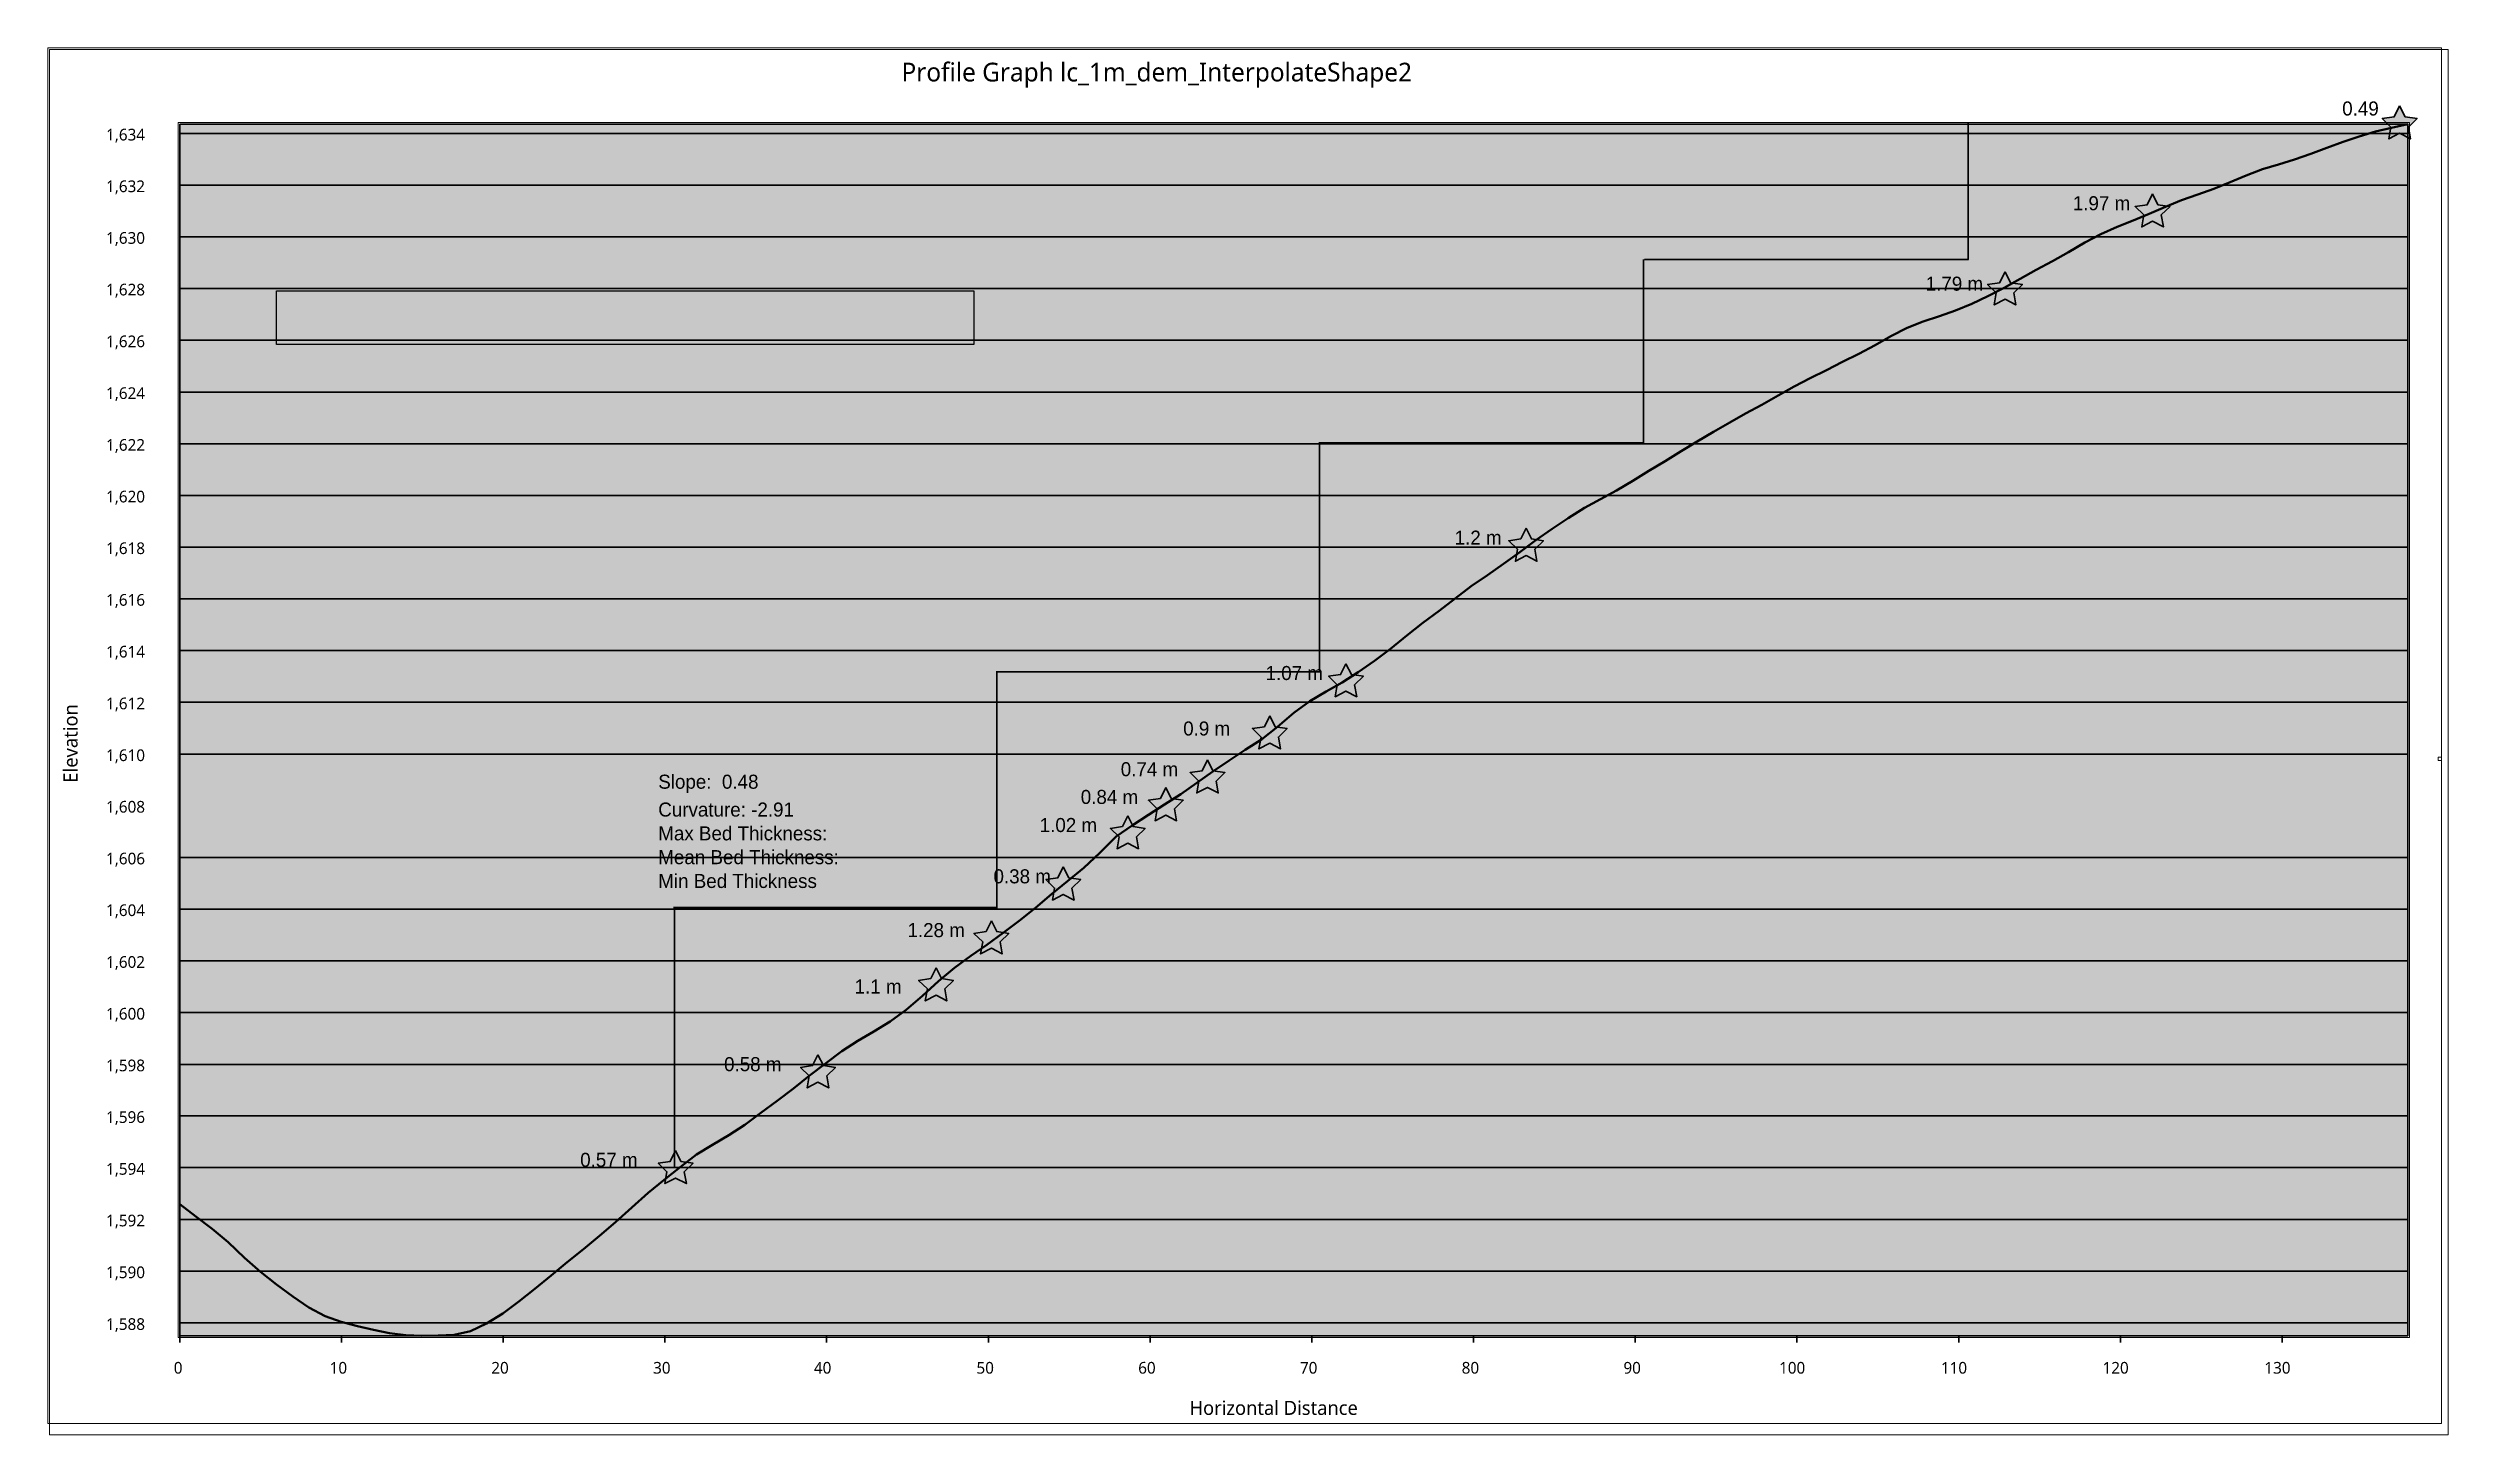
# Model space of a CAD drawing. Header units: inches. Extents: x 0 to 20.2, y 0 to 11.7.
import ezdxf

# ---------------------------------------------------------------- set-up
doc = ezdxf.new("R2010")
doc.units = ezdxf.units.IN
doc.header["$MEASUREMENT"] = 0
doc.layers.add('Layer 1', color=7, linetype='Continuous')
picture_1 = doc.add_image_def('image1.png', size_in_pixel=(831, 63))

# ---------------------------------------------------------------- blocks, each defined once
blk = doc.blocks.new('block 3')
at = {"layer": 'Layer 1', "color": 250, "true_color": 0x444444, "insert": (7.158, 11.319), "char_height": 0.15733, "attachment_point": 7}
blk.add_mtext('\\fSegoe UI|b0|i0|c0|p34;\\W1;Profile Graph lc_1m_dem_InterpolateShape2', dxfattribs=at)
blk = doc.blocks.new('block 2')
at = {"layer": 'Layer 1', "lineweight": 0}
blk.add_lwpolyline([(-0.014, 11.653), (20.097, 11.653), (20.097, 0.097), (-0.014, 0.097), (-0.014, 11.653)], dxfattribs=at)
at = {"layer": 'Layer 1'}
blk.add_blockref('block 3', (0, 0), dxfattribs=at)
blk = doc.blocks.new('block 4')
at = {"layer": 'Layer 1', "lineweight": 0}
blk.add_lwpolyline([(-0.014, 11.653), (20.097, 11.653), (20.097, 0.097), (-0.014, 0.097), (-0.014, 11.653)], dxfattribs=at)
blk = doc.blocks.new('block 5')
at = {"layer": 'Layer 1', "lineweight": 0}
blk.add_lwpolyline([(20.069, 5.694), (20.097, 5.694), (20.097, 5.667), (20.069, 5.667), (20.069, 5.694)], dxfattribs=at)
blk = doc.blocks.new('block 6')
at = {"layer": 'Layer 1', "true_color": 0xffffff}
h = blk.add_hatch(color=7, dxfattribs=at)
h.dxf.hatch_style = 2
h.paths.add_polyline_path([(1.093, 11.014), (19.814, 11.014), (19.814, 0.833), (1.093, 0.833)])
at = {"layer": 'Layer 1', "color": 7, "lineweight": 35, "true_color": 0xffffff}
blk.add_lwpolyline([(1.093, 11.014), (19.814, 11.014), (19.814, 0.833), (1.093, 0.833), (1.093, 11.014)], dxfattribs=at)
blk = doc.blocks.new('block 8')
at = {"layer": 'Layer 1', "color": 253, "lineweight": 35, "true_color": 0x9c9c9c}
for points in [[(1.093, 0.833), (1.093, 0.778)], [(1.093, 0.833), (19.814, 0.833)], [(2.453, 0.833), (2.453, 0.778)], [(3.811, 0.833), (3.811, 0.778)], [(5.169, 0.833), (5.169, 0.778)], [(6.529, 0.833), (6.529, 0.778)], [(7.888, 0.833), (7.888, 0.778)], [(9.247, 0.833), (9.247, 0.778)], [(10.606, 0.833), (10.606, 0.778)], [(11.964, 0.833), (11.964, 0.778)], [(13.324, 0.833), (13.324, 0.778)], [(14.682, 0.833), (14.682, 0.778)], [(16.042, 0.833), (16.042, 0.778)], [(17.4, 0.833), (17.4, 0.778)], [(18.76, 0.833), (18.76, 0.778)]]:
    blk.add_lwpolyline(points, dxfattribs=at)
at = {"layer": 'Layer 1', "color": 250, "true_color": 0x444444, "attachment_point": 7}
for s, insert, char_height in [('\\fSegoe UI|b0|i0|c0|p34;\\W1;0', (1.043, 0.514), 0.09833), ('\\fSegoe UI|b0|i0|c0|p34;\\W1;10', (2.353, 0.514), 0.09833), ('\\fSegoe UI|b0|i0|c0|p34;\\W1;20', (3.711, 0.514), 0.09833), ('\\fSegoe UI|b0|i0|c0|p34;\\W1;30', (5.071, 0.514), 0.09833), ('\\fSegoe UI|b0|i0|c0|p34;\\W1;40', (6.422, 0.514), 0.09833), ('\\fSegoe UI|b0|i0|c0|p34;\\W1;50', (7.788, 0.514), 0.09833), ('\\fSegoe UI|b0|i0|c0|p34;\\W1;60', (9.147, 0.514), 0.09833), ('\\fSegoe UI|b0|i0|c0|p34;\\W1;70', (10.506, 0.514), 0.09833), ('\\fSegoe UI|b0|i0|c0|p34;\\W1;80', (11.865, 0.514), 0.09833), ('\\fSegoe UI|b0|i0|c0|p34;\\W1;90', (13.224, 0.514), 0.09833), ('\\fSegoe UI|b0|i0|c0|p34;\\W1;100', (14.532, 0.514), 0.09833), ('\\fSegoe UI|b0|i0|c0|p34;\\W1;110', (15.892, 0.514), 0.09833), ('\\fSegoe UI|b0|i0|c0|p34;\\W1;120', (17.25, 0.514), 0.09833), ('\\fSegoe UI|b0|i0|c0|p34;\\W1;130', (18.61, 0.514), 0.09833), ('\\fSegoe UI|b0|i0|c0|p34;\\W1;Horizontal Distance', (9.578, 0.167), 0.118)]:
    blk.add_mtext(s, dxfattribs=dict(at, insert=insert, char_height=char_height))
blk = doc.blocks.new('block 7')
at = {"layer": 'Layer 1', "lineweight": 0}
blk.add_lwpolyline([(-0.014, 11.653), (20.097, 11.653), (20.097, 0.097), (-0.014, 0.097), (-0.014, 11.653)], dxfattribs=at)
at = {"layer": 'Layer 1'}
blk.add_blockref('block 8', (0, 0), dxfattribs=at)
blk = doc.blocks.new('block 11')
at = {"layer": 'Layer 1', "color": 250, "true_color": 0x444444, "insert": (0.236, 5.481), "char_height": 0.118, "attachment_point": 7, "rotation": 90}
blk.add_mtext('\\fSegoe UI|b0|i0|c0|p34;\\W1;Elevation', dxfattribs=at)
blk = doc.blocks.new('block 10')
at = {"layer": 'Layer 1', "color": 253, "lineweight": 35, "true_color": 0x9c9c9c}
blk.add_lwpolyline([(1.093, 11.014), (1.093, 0.833)], dxfattribs=at)
at = {"layer": 'Layer 1', "color": 254, "lineweight": 35, "true_color": 0xe1e1e1}
for points in [[(1.093, 10.935), (19.814, 10.935)], [(1.093, 10.5), (19.814, 10.5)], [(1.093, 10.067), (19.814, 10.067)], [(1.093, 9.632), (19.814, 9.632)], [(1.093, 9.197), (19.814, 9.197)], [(1.093, 8.762), (19.814, 8.762)], [(1.093, 8.328), (19.814, 8.328)], [(1.093, 7.893), (19.814, 7.893)], [(1.093, 7.46), (19.814, 7.46)], [(1.093, 7.025), (19.814, 7.025)], [(1.093, 6.59), (19.814, 6.59)], [(1.093, 6.156), (19.814, 6.156)], [(1.093, 5.721), (19.814, 5.721)], [(1.093, 4.853), (19.814, 4.853)], [(1.093, 4.418), (19.814, 4.418)], [(1.093, 3.983), (19.814, 3.983)], [(1.093, 3.549), (19.814, 3.549)], [(1.093, 3.114), (19.814, 3.114)], [(1.093, 2.681), (19.814, 2.681)], [(1.093, 2.246), (19.814, 2.246)], [(1.093, 1.811), (19.814, 1.811)], [(1.093, 1.376), (19.814, 1.376)], [(1.093, 0.942), (19.814, 0.942)]]:
    blk.add_lwpolyline(points, dxfattribs=at)
at = {"layer": 'Layer 1'}
blk.add_blockref('block 11', (0, 0), dxfattribs=at)
at = {"layer": 'Layer 1', "color": 250, "true_color": 0x444444, "char_height": 0.09833, "attachment_point": 7}
for s, insert in [('\\fSegoe UI|b0|i0|c0|p34;\\W1;1,634', (0.474, 10.858)), ('\\fSegoe UI|b0|i0|c0|p34;\\W1;1,632', (0.474, 10.424)), ('\\fSegoe UI|b0|i0|c0|p34;\\W1;1,630', (0.474, 9.99)), ('\\fSegoe UI|b0|i0|c0|p34;\\W1;1,628', (0.474, 9.556)), ('\\fSegoe UI|b0|i0|c0|p34;\\W1;1,626', (0.474, 9.121)), ('\\fSegoe UI|b0|i0|c0|p34;\\W1;1,624', (0.474, 8.686)), ('\\fSegoe UI|b0|i0|c0|p34;\\W1;1,622', (0.474, 8.251)), ('\\fSegoe UI|b0|i0|c0|p34;\\W1;1,620', (0.474, 7.817)), ('\\fSegoe UI|b0|i0|c0|p34;\\W1;1,618', (0.474, 7.383)), ('\\fSegoe UI|b0|i0|c0|p34;\\W1;1,616', (0.474, 6.949)), ('\\fSegoe UI|b0|i0|c0|p34;\\W1;1,614', (0.474, 6.514)), ('\\fSegoe UI|b0|i0|c0|p34;\\W1;1,612', (0.474, 6.079)), ('\\fSegoe UI|b0|i0|c0|p34;\\W1;1,610', (0.474, 5.644)), ('\\fSegoe UI|b0|i0|c0|p34;\\W1;1,608', (0.474, 5.211)), ('\\fSegoe UI|b0|i0|c0|p34;\\W1;1,606', (0.474, 4.776)), ('\\fSegoe UI|b0|i0|c0|p34;\\W1;1,604', (0.474, 4.342)), ('\\fSegoe UI|b0|i0|c0|p34;\\W1;1,602', (0.474, 3.907)), ('\\fSegoe UI|b0|i0|c0|p34;\\W1;1,600', (0.474, 3.472)), ('\\fSegoe UI|b0|i0|c0|p34;\\W1;1,598', (0.474, 3.038)), ('\\fSegoe UI|b0|i0|c0|p34;\\W1;1,596', (0.474, 2.604)), ('\\fSegoe UI|b0|i0|c0|p34;\\W1;1,594', (0.474, 2.169)), ('\\fSegoe UI|b0|i0|c0|p34;\\W1;1,592', (0.474, 1.735)), ('\\fSegoe UI|b0|i0|c0|p34;\\W1;1,590', (0.474, 1.3)), ('\\fSegoe UI|b0|i0|c0|p34;\\W1;1,588', (0.474, 0.865))]:
    blk.add_mtext(s, dxfattribs=dict(at, insert=insert))
blk = doc.blocks.new('block 9')
at = {"layer": 'Layer 1', "lineweight": 0}
blk.add_lwpolyline([(-0.014, 11.653), (20.097, 11.653), (20.097, 0.097), (-0.014, 0.097), (-0.014, 11.653)], dxfattribs=at)
at = {"layer": 'Layer 1'}
blk.add_blockref('block 10', (0, 0), dxfattribs=at)
blk = doc.blocks.new('block 14')
at = {"layer": 'Layer 1', "lineweight": 0}
blk.add_lwpolyline([(1.079, 11.028), (19.828, 11.028), (19.828, 0.819), (1.079, 0.819), (1.079, 11.028)], dxfattribs=at)
at = {"layer": 'Layer 1', "color": 135, "lineweight": 50, "true_color": 0x3998a0}
blk.add_lwpolyline([(1.093, 1.94), (1.229, 1.836), (1.365, 1.733), (1.5, 1.621), (1.636, 1.489), (1.772, 1.372), (1.907, 1.264), (2.043, 1.163), (2.179, 1.071), (2.314, 0.999), (2.45, 0.95), (2.586, 0.915), (2.721, 0.883), (2.857, 0.856), (2.993, 0.839), (3.128, 0.833), (3.264, 0.835), (3.4, 0.842), (3.535, 0.871), (3.671, 0.936), (3.807, 1.022), (3.942, 1.121), (4.078, 1.229), (4.214, 1.34), (4.349, 1.453), (4.485, 1.561), (4.621, 1.674), (4.756, 1.788), (4.892, 1.911), (5.028, 2.035), (5.163, 2.143), (5.299, 2.251), (5.435, 2.356), (5.569, 2.439), (5.706, 2.518), (5.842, 2.607), (5.976, 2.706), (6.113, 2.807), (6.249, 2.911), (6.383, 3.017), (6.519, 3.122), (6.656, 3.225), (6.79, 3.311), (6.926, 3.39), (7.062, 3.474), (7.197, 3.572), (7.333, 3.69), (7.469, 3.814), (7.604, 3.926), (7.74, 4.026), (7.876, 4.118), (8.011, 4.218), (8.147, 4.319), (8.283, 4.428), (8.418, 4.544), (8.554, 4.654), (8.69, 4.765), (8.825, 4.892), (8.961, 5.028), (9.097, 5.122), (9.232, 5.211), (9.368, 5.296), (9.504, 5.385), (9.639, 5.478), (9.775, 5.574), (9.911, 5.667), (10.047, 5.756), (10.182, 5.844), (10.318, 5.951), (10.454, 6.067), (10.589, 6.165), (10.725, 6.246), (10.861, 6.321), (10.996, 6.408), (11.132, 6.504), (11.268, 6.604), (11.403, 6.718), (11.539, 6.824), (11.675, 6.924), (11.81, 7.028), (11.946, 7.131), (12.082, 7.225), (12.217, 7.319), (12.353, 7.417), (12.489, 7.517), (12.624, 7.613), (12.76, 7.704), (12.896, 7.79), (13.031, 7.863), (13.167, 7.936), (13.303, 8.017), (13.438, 8.101), (13.574, 8.183), (13.71, 8.265), (13.844, 8.346), (13.981, 8.428), (14.117, 8.506), (14.251, 8.581), (14.388, 8.656), (14.524, 8.732), (14.658, 8.81), (14.794, 8.878), (14.931, 8.947), (15.065, 9.015), (15.201, 9.083), (15.338, 9.156), (15.472, 9.233), (15.608, 9.303), (15.744, 9.356), (15.879, 9.399), (16.015, 9.447), (16.151, 9.504), (16.286, 9.568), (16.422, 9.637), (16.558, 9.714), (16.693, 9.789), (16.829, 9.861), (16.965, 9.938), (17.1, 10.019), (17.236, 10.09), (17.372, 10.149), (17.507, 10.204), (17.643, 10.26), (17.779, 10.319), (17.914, 10.375), (18.05, 10.421), (18.186, 10.471), (18.321, 10.526), (18.457, 10.583), (18.593, 10.635), (18.728, 10.674), (18.864, 10.715), (19, 10.764), (19.136, 10.814), (19.271, 10.864), (19.407, 10.91), (19.543, 10.95), (19.678, 10.983), (19.814, 11.014)], dxfattribs=at)
blk = doc.blocks.new('block 13')
at = {"layer": 'Layer 1'}
blk.add_blockref('block 14', (0, 0), dxfattribs=at)
blk = doc.blocks.new('block 12')
at = {"layer": 'Layer 1'}
blk.add_blockref('block 13', (0, 0), dxfattribs=at)
blk = doc.blocks.new('block 15')
at = {"layer": 'Layer 1', "lineweight": 0}
blk.add_lwpolyline([(1.079, 11.028), (19.828, 11.028), (19.828, 0.819), (1.079, 0.819), (1.079, 11.028)], dxfattribs=at)
blk = doc.blocks.new('block 18')
at = {"layer": 'Layer 1', "lineweight": 0}
blk.add_lwpolyline([(1.905, 9.162), (7.767, 9.162), (7.767, 9.612), (1.905, 9.612), (1.905, 9.162), (1.905, 9.162)], dxfattribs=at)
at = {"layer": 'Layer 1'}
image = blk.add_image(picture_1, insert=(1.905, 9.162), size_in_units=(5.862, 0.45), dxfattribs=at)
blk = doc.blocks.new('block 17')
at = {"layer": 'Layer 1'}
blk.add_blockref('block 18', (0, 0), dxfattribs=at)

msp = doc.modelspace()

# ---------------------------------------------------------------- hatches: boundary and pattern name
at = {"layer": 'Layer 1', "true_color": 0xffffff}
h = msp.add_hatch(color=7, dxfattribs=at)
h.dxf.hatch_style = 2
h.paths.add_polyline_path([(19.746, 11.167), (19.792, 11.075), (19.893, 11.061), (19.82, 10.989), (19.837, 10.889), (19.746, 10.936), (19.656, 10.889), (19.673, 10.989), (19.6, 11.061), (19.701, 11.075)])
h = msp.add_hatch(color=7, dxfattribs=at)
h.dxf.hatch_style = 2
h.paths.add_polyline_path([(17.67, 10.427), (17.715, 10.336), (17.817, 10.321), (17.743, 10.25), (17.761, 10.149), (17.67, 10.197), (17.58, 10.149), (17.597, 10.25), (17.524, 10.321), (17.625, 10.336)])
h = msp.add_hatch(color=7, dxfattribs=at)
h.dxf.hatch_style = 2
h.paths.add_polyline_path([(16.431, 9.772), (16.476, 9.681), (16.577, 9.666), (16.504, 9.595), (16.521, 9.494), (16.431, 9.542), (16.34, 9.494), (16.357, 9.595), (16.284, 9.666), (16.385, 9.681)])
h = msp.add_hatch(color=7, dxfattribs=at)
h.dxf.hatch_style = 2
h.paths.add_polyline_path([(12.406, 7.619), (12.451, 7.528), (12.552, 7.513), (12.479, 7.442), (12.497, 7.341), (12.406, 7.389), (12.316, 7.341), (12.333, 7.442), (12.26, 7.513), (12.361, 7.528)])
h = msp.add_hatch(color=7, dxfattribs=at)
h.dxf.hatch_style = 2
h.paths.add_polyline_path([(10.892, 6.48), (10.938, 6.389), (11.039, 6.374), (10.965, 6.303), (10.983, 6.202), (10.892, 6.25), (10.802, 6.202), (10.819, 6.303), (10.746, 6.374), (10.847, 6.389)])
h = msp.add_hatch(color=7, dxfattribs=at)
h.dxf.hatch_style = 2
h.paths.add_polyline_path([(10.252, 6.042), (10.297, 5.95), (10.398, 5.936), (10.325, 5.864), (10.342, 5.764), (10.252, 5.811), (10.161, 5.764), (10.179, 5.864), (10.106, 5.936), (10.207, 5.95)])
h = msp.add_hatch(color=7, dxfattribs=at)
h.dxf.hatch_style = 2
h.paths.add_polyline_path([(9.73, 5.672), (9.775, 5.58), (9.876, 5.565), (9.803, 5.494), (9.82, 5.394), (9.73, 5.441), (9.639, 5.394), (9.657, 5.494), (9.583, 5.565), (9.685, 5.58)])
h = msp.add_hatch(color=7, dxfattribs=at)
h.dxf.hatch_style = 2
h.paths.add_polyline_path([(9.379, 5.439), (9.424, 5.348), (9.525, 5.333), (9.452, 5.262), (9.47, 5.161), (9.379, 5.208), (9.289, 5.161), (9.306, 5.262), (9.233, 5.333), (9.334, 5.348)])
h = msp.add_hatch(color=7, dxfattribs=at)
h.dxf.hatch_style = 2
h.paths.add_polyline_path([(9.059, 5.203), (9.104, 5.111), (9.205, 5.096), (9.132, 5.025), (9.149, 4.925), (9.059, 4.972), (8.969, 4.925), (8.986, 5.025), (8.913, 5.096), (9.014, 5.111)])
h = msp.add_hatch(color=7, dxfattribs=at)
h.dxf.hatch_style = 2
h.paths.add_polyline_path([(8.517, 4.772), (8.563, 4.681), (8.664, 4.666), (8.59, 4.595), (8.608, 4.494), (8.517, 4.542), (8.427, 4.494), (8.444, 4.595), (8.371, 4.666), (8.472, 4.681)])
h = msp.add_hatch(color=7, dxfattribs=at)
h.dxf.hatch_style = 2
h.paths.add_polyline_path([(7.913, 4.32), (7.958, 4.229), (8.059, 4.214), (7.986, 4.143), (8.003, 4.042), (7.913, 4.09), (7.823, 4.042), (7.84, 4.143), (7.767, 4.214), (7.868, 4.229)])
h = msp.add_hatch(color=7, dxfattribs=at)
h.dxf.hatch_style = 2
h.paths.add_polyline_path([(7.448, 3.925), (7.493, 3.834), (7.594, 3.819), (7.521, 3.748), (7.538, 3.647), (7.448, 3.695), (7.358, 3.647), (7.375, 3.748), (7.302, 3.819), (7.403, 3.834)])
h = msp.add_hatch(color=7, dxfattribs=at)
h.dxf.hatch_style = 2
h.paths.add_polyline_path([(6.456, 3.194), (6.502, 3.103), (6.603, 3.088), (6.53, 3.017), (6.547, 2.916), (6.456, 2.964), (6.366, 2.916), (6.383, 3.017), (6.31, 3.088), (6.411, 3.103)])
h = msp.add_hatch(color=7, dxfattribs=at)
h.dxf.hatch_style = 2
h.paths.add_polyline_path([(5.26, 2.39), (5.305, 2.298), (5.406, 2.283), (5.333, 2.212), (5.351, 2.112), (5.26, 2.159), (5.17, 2.112), (5.187, 2.212), (5.114, 2.283), (5.215, 2.298)])

# ---------------------------------------------------------------- linework, layer by layer
at = {"layer": 'Layer 1', "lineweight": 0}
msp.add_lwpolyline([(0, 11.639), (20.153, 11.639), (20.153, 0), (0, 0), (0, 11.639)], dxfattribs=at)
at = {"layer": 'Layer 1', "color": 7, "lineweight": 35, "true_color": 0xffffff}
for points in [[(19.746, 11.167), (19.792, 11.075), (19.893, 11.061), (19.82, 10.989), (19.837, 10.889), (19.746, 10.936), (19.656, 10.889), (19.673, 10.989), (19.6, 11.061), (19.701, 11.075), (19.746, 11.167)], [(17.67, 10.427), (17.715, 10.336), (17.817, 10.321), (17.743, 10.25), (17.761, 10.149), (17.67, 10.197), (17.58, 10.149), (17.597, 10.25), (17.524, 10.321), (17.625, 10.336), (17.67, 10.427)], [(16.431, 9.772), (16.476, 9.681), (16.577, 9.666), (16.504, 9.595), (16.521, 9.494), (16.431, 9.542), (16.34, 9.494), (16.357, 9.595), (16.284, 9.666), (16.385, 9.681), (16.431, 9.772)], [(12.406, 7.619), (12.451, 7.528), (12.552, 7.513), (12.479, 7.442), (12.497, 7.341), (12.406, 7.389), (12.316, 7.341), (12.333, 7.442), (12.26, 7.513), (12.361, 7.528), (12.406, 7.619)], [(10.892, 6.48), (10.938, 6.389), (11.039, 6.374), (10.965, 6.303), (10.983, 6.202), (10.892, 6.25), (10.802, 6.202), (10.819, 6.303), (10.746, 6.374), (10.847, 6.389), (10.892, 6.48)], [(10.252, 6.042), (10.297, 5.95), (10.398, 5.936), (10.325, 5.864), (10.342, 5.764), (10.252, 5.811), (10.161, 5.764), (10.179, 5.864), (10.106, 5.936), (10.207, 5.95), (10.252, 6.042)], [(9.73, 5.672), (9.775, 5.58), (9.876, 5.565), (9.803, 5.494), (9.82, 5.394), (9.73, 5.441), (9.639, 5.394), (9.657, 5.494), (9.583, 5.565), (9.685, 5.58), (9.73, 5.672)], [(9.379, 5.439), (9.424, 5.348), (9.525, 5.333), (9.452, 5.262), (9.47, 5.161), (9.379, 5.208), (9.289, 5.161), (9.306, 5.262), (9.233, 5.333), (9.334, 5.348), (9.379, 5.439)], [(9.059, 5.203), (9.104, 5.111), (9.205, 5.096), (9.132, 5.025), (9.149, 4.925), (9.059, 4.972), (8.969, 4.925), (8.986, 5.025), (8.913, 5.096), (9.014, 5.111), (9.059, 5.203)], [(8.517, 4.772), (8.563, 4.681), (8.664, 4.666), (8.59, 4.595), (8.608, 4.494), (8.517, 4.542), (8.427, 4.494), (8.444, 4.595), (8.371, 4.666), (8.472, 4.681), (8.517, 4.772)], [(7.913, 4.32), (7.958, 4.229), (8.059, 4.214), (7.986, 4.143), (8.003, 4.042), (7.913, 4.09), (7.823, 4.042), (7.84, 4.143), (7.767, 4.214), (7.868, 4.229), (7.913, 4.32)], [(7.448, 3.925), (7.493, 3.834), (7.594, 3.819), (7.521, 3.748), (7.538, 3.647), (7.448, 3.695), (7.358, 3.647), (7.375, 3.748), (7.302, 3.819), (7.403, 3.834), (7.448, 3.925)], [(6.456, 3.194), (6.502, 3.103), (6.603, 3.088), (6.53, 3.017), (6.547, 2.916), (6.456, 2.964), (6.366, 2.916), (6.383, 3.017), (6.31, 3.088), (6.411, 3.103), (6.456, 3.194)], [(5.26, 2.39), (5.305, 2.298), (5.406, 2.283), (5.333, 2.212), (5.351, 2.112), (5.26, 2.159), (5.17, 2.112), (5.187, 2.212), (5.114, 2.283), (5.215, 2.298), (5.26, 2.39)]]:
    msp.add_lwpolyline(points, dxfattribs=at)
at = {"layer": 'Layer 1', "color": 240, "lineweight": 35, "true_color": 0xff0033}
for points in [[(16.12, 9.875), (16.12, 11.028)], [(13.393, 8.335), (13.393, 9.875)], [(13.401, 9.875), (16.124, 9.875)], [(10.671, 6.411), (10.671, 8.342)], [(10.671, 8.335), (13.395, 8.335)], [(7.958, 4.431), (7.958, 6.417)], [(7.964, 6.411), (10.687, 6.411)], [(5.241, 4.431), (7.964, 4.431)], [(5.25, 2.256), (5.25, 4.432)]]:
    msp.add_lwpolyline(points, dxfattribs=at)

# ---------------------------------------------------------------- block references
at = {"layer": 'Layer 1'}
for name in ['block 2', 'block 4', 'block 7', 'block 9', 'block 12', 'block 15', 'block 6', 'block 17', 'block 5']:
    msp.add_blockref(name, (0, 0), dxfattribs=at)

# ---------------------------------------------------------------- texts
at = {"layer": 'Layer 1', "color": 7, "true_color": 0xffffff, "char_height": 0.118, "attachment_point": 7}
for s, insert in [('\\fMyriad Pro|b0|i0|c0|p34;\\W1;0.49', (19.264, 11.084)), ('\\fMyriad Pro|b0|i0|c0|p34;\\W1;1.97 m', (17, 10.288)), ('\\fMyriad Pro|b0|i0|c0|p34;\\W1;1.79 m', (15.764, 9.612)), ('\\fMyriad Pro|b0|i0|c0|p34;\\W1;1.2 m', (11.806, 7.48)), ('\\fMyriad Pro|b0|i0|c0|p34;\\W1;1.07 m', (10.217, 6.341)), ('\\fMyriad Pro|b0|i0|c0|p34;\\W1;0.9 m', (9.525, 5.875)), ('\\fMyriad Pro|b0|i0|c0|p34;\\W1;0.74 m', (9, 5.533)), ('\\fMyriad Pro|b0|i0|c0|p34;\\W1;Slope:  0.48', (5.114, 5.394)), ('\\fMyriad Pro|b0|i0|c0|p34;\\W1;Curvature: -2.91', (5.114, 5.194)), ('\\fMyriad Pro|b0|i0|c0|p34;\\W1;0.84 m', (8.664, 5.3)), ('\\fMyriad Pro|b0|i0|c0|p34;\\W1;Max Bed Thickness:', (5.114, 4.994)), ('\\fMyriad Pro|b0|i0|c0|p34;\\W1;1.02 m', (8.319, 5.064)), ('\\fMyriad Pro|b0|i0|c0|p34;\\W1;Mean Bed Thickness:', (5.114, 4.794)), ('\\fMyriad Pro|b0|i0|c0|p34;\\W1;Min Bed Thickness', (5.114, 4.594)), ('\\fMyriad Pro|b0|i0|c0|p34;\\W1;0.38 m', (7.931, 4.633)), ('\\fMyriad Pro|b0|i0|c0|p34;\\W1;1.28 m', (7.208, 4.181)), ('\\fMyriad Pro|b0|i0|c0|p34;\\W1;1.1 m', (6.764, 3.709)), ('\\fMyriad Pro|b0|i0|c0|p34;\\W1;0.58 m', (5.667, 3.055)), ('\\fMyriad Pro|b0|i0|c0|p34;\\W1;0.57 m', (4.458, 2.251))]:
    msp.add_mtext(s, dxfattribs=dict(at, insert=insert))

doc.saveas('drawing.dxf')
